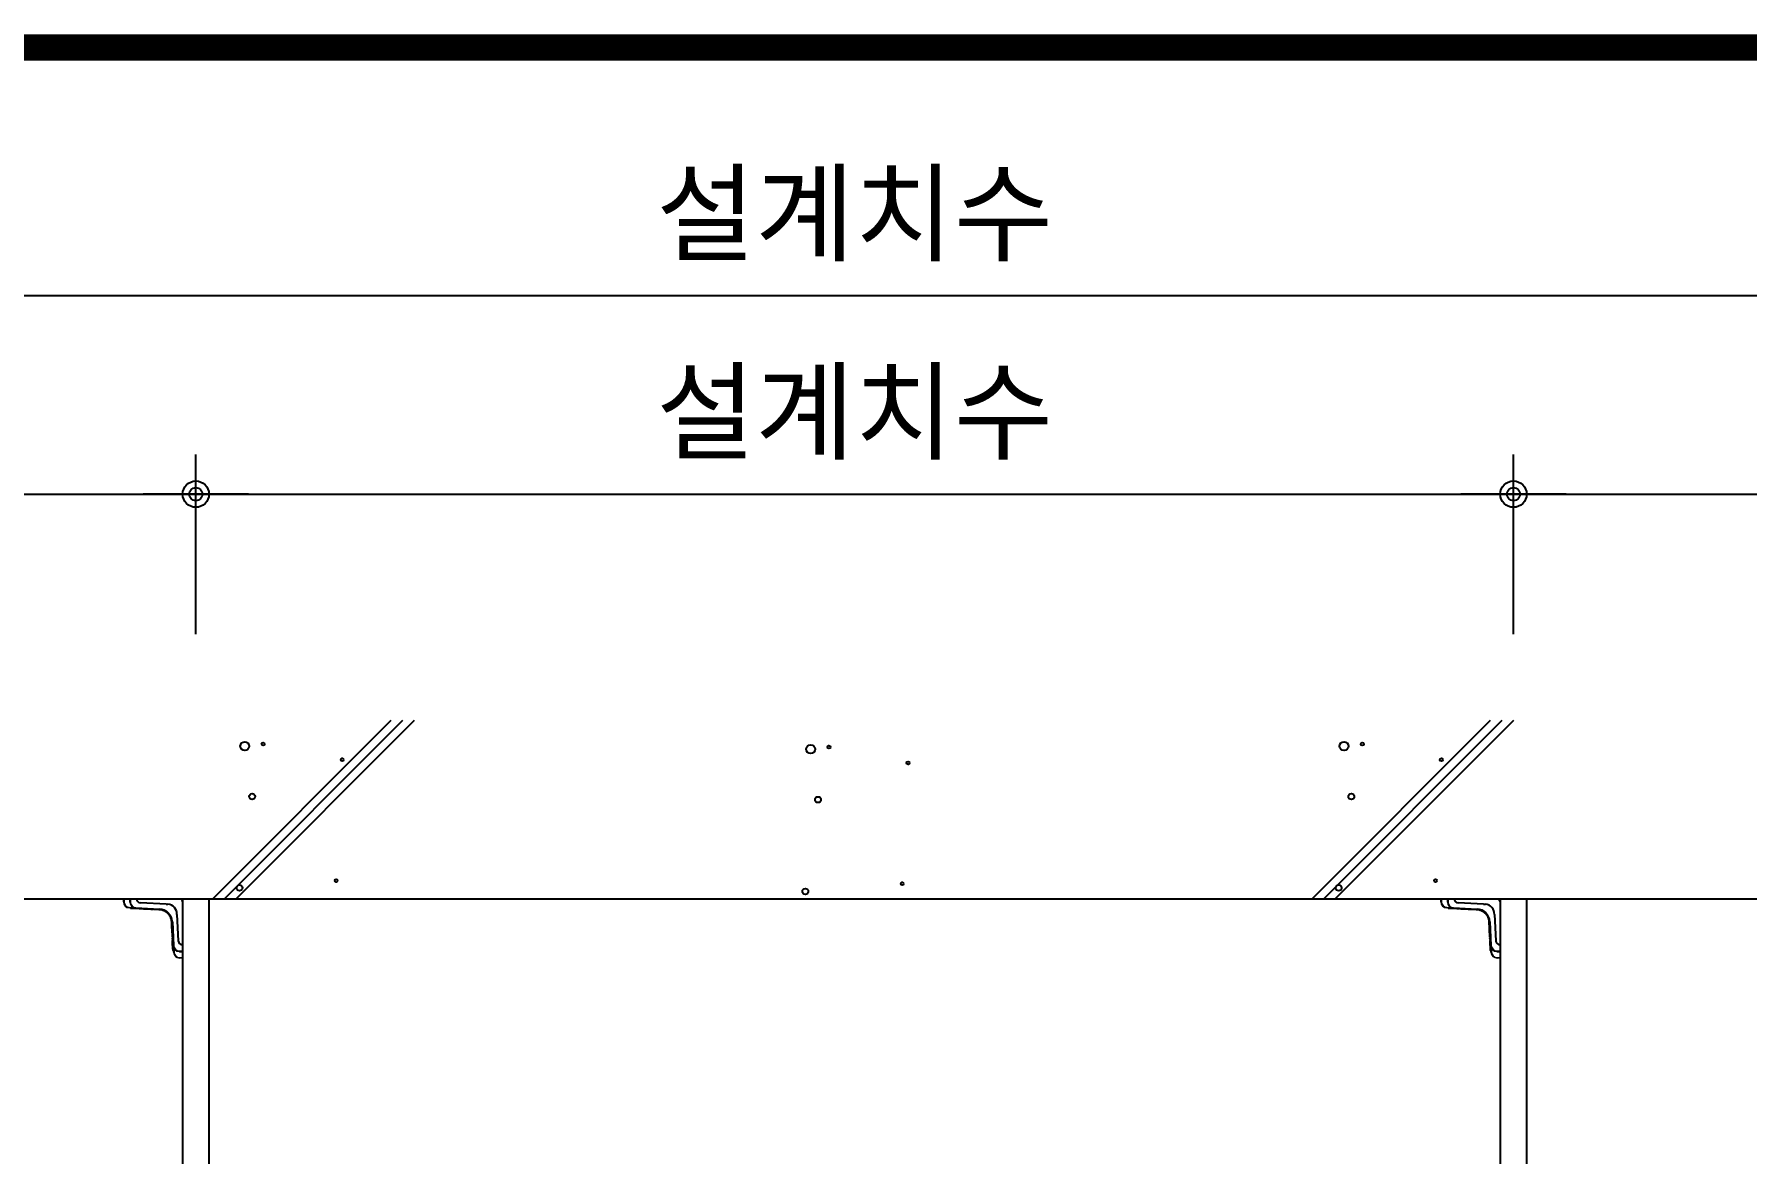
# Model space of a CAD drawing. Extents: x -256 to 8104, y -176 to 5714.
# Drawn here: x 3159 to 3809, y 3604 to 4029 of the extents above; entities that cross this region are included whole.
import ezdxf

# ---------------------------------------------------------------- set-up
doc = ezdxf.new("R2010")
doc.units = 0
doc.header["$LTSCALE"] = 30
doc.layers.get('0').update_dxf_attribs({"linetype": 'CONTINUOUS'})
doc.layers.get('DEFPOINTS').update_dxf_attribs({"linetype": 'CONTINUOUS'})
for name, color, linetype in [('0_toilet', 6, 'CONTINUOUS'), ('DIM', 7, 'CONTINUOUS'), ('경첩', 4, 'CONTINUOUS'), ('해치', 8, 'CONTINUOUS')]:
    doc.layers.add(name, color=color, linetype=linetype)
doc.styles.add('돋움', font='malgun.ttf')
doc.dimstyles.new('10', dxfattribs={"dimscale": 10, "dimtxt": 3, "dimasz": 1, "dimexe": 1.5, "dimexo": 2, "dimgap": 1, "dimtad": 1, "dimdec": 0, "dimlunit": 6, "dimtxsty": '돋움', "dimblk": 'DIMDOT', "dimcen": -1, "dimdle": 1.5, "dimclrt": 3, "dimazin": 3, "dimtfac": 1, "dimtdec": 0, "dimtix": 1, "dimtmove": 2, "dimatfit": 3, "dimldrblk": 'DIMDOT', "dimarcsym": 0})

# ---------------------------------------------------------------- blocks, each defined once
blk = doc.blocks.new('DIMDOT')
at = {"linetype": 'Continuous'}
blk.add_line((-2, 0), (2, 0), dxfattribs=at)
for radius in [0.5, 0.25]:
    blk.add_circle((0, 0), radius, dxfattribs=at)
blk = doc.blocks.new('*D454')
at = {"layer": 'DEFPOINTS', "color": 0}
for p in [(172408.8, 3981.72), (171908.8, 3908.59), (172408.8, 3908.59)]:
    blk.add_point(p, dxfattribs=at)
at = {"layer": 'DIM', "color": 0, "lineweight": -2, "ltscale": 10}
for p, q in [((171908.8, 3928.59), (171908.8, 3996.72)), ((172408.8, 3928.59), (172408.8, 3996.72)), ((171918.8, 3981.72), (172398.8, 3981.72))]:
    blk.add_line(p, q, dxfattribs=at)
at = {"layer": 'DIM', "color": 0, "lineweight": -2, "xscale": 10, "yscale": 10, "zscale": 10, "rotation": 180}
blk.add_blockref('DIMDOT', (171908.8, 3981.72), dxfattribs=at)
at = {"layer": 'DIM', "color": 0, "lineweight": -2, "xscale": 10, "yscale": 10, "zscale": 10}
blk.add_blockref('DIMDOT', (172408.8, 3981.72), dxfattribs=at)
at = {"layer": 'DIM', "color": 3, "insert": (172158.8, 4011.38), "char_height": 30, "attachment_point": 5, "style": '돋움'}
blk.add_mtext('설계치수', dxfattribs=at)
blk = doc.blocks.new('*D455')
at = {"layer": 'DEFPOINTS', "color": 0}
for p in [(172408.8, 4057.05), (170908.8, 3908.59), (172408.8, 3908.59)]:
    blk.add_point(p, dxfattribs=at)
at = {"layer": 'DIM', "color": 0, "lineweight": -2, "ltscale": 10}
for p, q in [((170908.8, 3928.59), (170908.8, 4072.05)), ((172408.8, 3928.59), (172408.8, 4072.05)), ((170918.8, 4057.05), (172398.8, 4057.05))]:
    blk.add_line(p, q, dxfattribs=at)
at = {"layer": 'DIM', "color": 0, "lineweight": -2, "xscale": 10, "yscale": 10, "zscale": 10, "rotation": 180}
blk.add_blockref('DIMDOT', (170908.8, 4057.05), dxfattribs=at)
at = {"layer": 'DIM', "color": 0, "lineweight": -2, "xscale": 10, "yscale": 10, "zscale": 10}
blk.add_blockref('DIMDOT', (172408.8, 4057.05), dxfattribs=at)
at = {"layer": 'DIM', "color": 3, "insert": (171658.8, 4086.71), "char_height": 30, "attachment_point": 5, "style": '돋움'}
blk.add_mtext('설계치수', dxfattribs=at)
blk = doc.blocks.new('*D456')
at = {"layer": 'DEFPOINTS', "color": 0}
for p in [(171908.8, 3981.72), (171408.8, 3908.59), (171908.8, 3908.59)]:
    blk.add_point(p, dxfattribs=at)
at = {"layer": 'DIM', "color": 0, "lineweight": -2, "ltscale": 10}
for p, q in [((171408.8, 3928.59), (171408.8, 3996.72)), ((171908.8, 3928.59), (171908.8, 3996.72)), ((171418.8, 3981.72), (171898.8, 3981.72))]:
    blk.add_line(p, q, dxfattribs=at)
at = {"layer": 'DIM', "color": 0, "lineweight": -2, "xscale": 10, "yscale": 10, "zscale": 10, "rotation": 180}
blk.add_blockref('DIMDOT', (171408.8, 3981.72), dxfattribs=at)
at = {"layer": 'DIM', "color": 0, "lineweight": -2, "xscale": 10, "yscale": 10, "zscale": 10}
blk.add_blockref('DIMDOT', (171908.8, 3981.72), dxfattribs=at)
at = {"layer": 'DIM', "color": 3, "insert": (171658.8, 4011.38), "char_height": 30, "attachment_point": 5, "style": '돋움'}
blk.add_mtext('설계치수', dxfattribs=at)
blk = doc.blocks.new('*D457')
at = {"layer": 'DEFPOINTS', "color": 0}
for p in [(171408.8, 3981.72), (170908.8, 3908.59), (171408.8, 3908.59)]:
    blk.add_point(p, dxfattribs=at)
at = {"layer": 'DIM', "color": 0, "lineweight": -2, "ltscale": 10}
for p, q in [((170908.8, 3928.59), (170908.8, 3996.72)), ((171408.8, 3928.59), (171408.8, 3996.72)), ((170918.8, 3981.72), (171398.8, 3981.72))]:
    blk.add_line(p, q, dxfattribs=at)
at = {"layer": 'DIM', "color": 0, "lineweight": -2, "xscale": 10, "yscale": 10, "zscale": 10, "rotation": 180}
blk.add_blockref('DIMDOT', (170908.8, 3981.72), dxfattribs=at)
at = {"layer": 'DIM', "color": 0, "lineweight": -2, "xscale": 10, "yscale": 10, "zscale": 10}
blk.add_blockref('DIMDOT', (171408.8, 3981.72), dxfattribs=at)
at = {"layer": 'DIM', "color": 3, "insert": (171158.8, 4011.38), "char_height": 30, "attachment_point": 5, "style": '돋움'}
blk.add_mtext('설계치수', dxfattribs=at)
blk = doc.blocks.new('DESIGN-17', base_point=(168188.57, 127.1))
blk.add_line((170908.8, 3828.15), (172408.8, 3828.15))
at = {"color": 4}
for p, q in [((171397.53, 3826.07), (171387.81, 3826.66)), ((171397.53, 3826.07), (171398.2, 3826.07)), ((171401.61, 3822.21), (171402.12, 3812.17)), ((171897.48, 3826.07), (171887.76, 3826.66)), ((171897.48, 3826.07), (171898.15, 3826.07)), ((171901.56, 3822.21), (171902.07, 3812.17))]:
    blk.add_line(p, q, dxfattribs=at)
at = {"color": 8, "const_width": 10}
blk.add_lwpolyline([(170672.72, 4151.26), (174020.55, 4151.26)], dxfattribs=at)
at = {"color": 4}
for centre, radius, start, end in [((171387.9, 3828.26), 1.61, 184.02269, 266.84997), ((171887.85, 3828.26), 1.61, 184.02269, 266.84997), ((171397.96, 3822.42), 3.66, 356.64811, 86.2207), ((171897.91, 3822.42), 3.66, 356.64811, 86.2207), ((171403.76, 3812.35), 1.65, 186.1664, 269.59836), ((171903.71, 3812.35), 1.65, 186.1664, 269.59836)]:
    blk.add_arc(centre, radius, start, end, dxfattribs=at)
at = {"layer": '0_toilet'}
for p, q in [((171403.8, 3828.15), (171403.8, 3103.15)), ((171413.8, 3828.15), (171413.8, 3103.15)), ((171903.75, 3828.15), (171903.75, 3103.15)), ((171913.85, 3103.14), (171913.85, 3828.14))]:
    blk.add_line(p, q, dxfattribs=at)
at = {"layer": '경첩', "color": 4, "linetype": 'Continuous', "lineweight": 15}
for p, q in [((171381.3, 3827.01), (171381.3, 3828.15)), ((171381.3, 3828.15), (171381.55, 3828.15)), ((171381.55, 3828.15), (171381.55, 3827.01)), ((171381.55, 3828.15), (171383.7, 3828.15)), ((171383.7, 3828.15), (171383.7, 3826.9)), ((171383.8, 3826.89), (171383.8, 3828.15)), ((171383.8, 3828.15), (171384.05, 3828.15)), ((171384.05, 3828.15), (171384.05, 3826.89)), ((171402.3, 3828.15), (171384.05, 3828.15)), ((171881.25, 3827.01), (171881.25, 3828.15)), ((171881.25, 3828.15), (171881.5, 3828.15)), ((171881.5, 3828.15), (171881.5, 3827.01)), ((171881.5, 3828.15), (171883.65, 3828.15)), ((171883.65, 3828.15), (171883.65, 3826.9)), ((171883.75, 3826.89), (171883.75, 3828.15)), ((171883.75, 3828.15), (171884, 3828.15)), ((171884, 3828.15), (171884, 3826.89)), ((171902.25, 3828.15), (171884, 3828.15)), ((171381.55, 3827.01), (171381.3, 3827.01)), ((171386.04, 3824.55), (171383.54, 3824.66)), ((171383.55, 3824.91), (171385, 3824.85)), ((171383.7, 3826.9), (171383.8, 3826.9)), ((171383.8, 3826.89), (171384.05, 3826.89)), ((171384.03, 3824.47), (171384.19, 3824.63)), ((171384.03, 3824.47), (171384.12, 3824.39)), ((171387.33, 3824.23), (171384.12, 3824.39)), ((171395.01, 3824.12), (171386.04, 3824.55)), ((171386.05, 3824.8), (171395.02, 3824.37)), ((171387.33, 3824.23), (171387.57, 3824.47)), ((171388.01, 3824.2), (171388.25, 3824.44)), ((171388.35, 3824.19), (171388.58, 3824.43)), ((171389.02, 3824.15), (171389.26, 3824.39)), ((171391.72, 3824.03), (171389.02, 3824.15)), ((171391.72, 3824.03), (171391.96, 3824.27)), ((171392.4, 3824), (171392.64, 3824.23)), ((171392.73, 3823.98), (171392.97, 3824.22)), ((171393.41, 3823.95), (171393.65, 3824.19)), ((171394.76, 3823.88), (171393.41, 3823.95)), ((171394.76, 3823.88), (171395, 3824.12)), ((171395, 3823.87), (171394.76, 3823.88)), ((171396.01, 3823.72), (171396.21, 3823.92)), ((171396.54, 3823.54), (171396.73, 3823.73)), ((171396.78, 3823.43), (171396.97, 3823.62)), ((171397.24, 3823.19), (171397.43, 3823.37)), ((171397.46, 3823.05), (171397.64, 3823.23)), ((171398.55, 3822.02), (171398.73, 3822.19)), ((171398.7, 3821.81), (171398.88, 3821.99)), ((171398.96, 3821.37), (171399.15, 3821.56)), ((171399.08, 3821.14), (171399.27, 3821.32)), ((171403.8, 3808.4), (171403.8, 3826.65)), ((171881.5, 3827.01), (171881.25, 3827.01)), ((171885.99, 3824.55), (171883.49, 3824.66)), ((171883.5, 3824.91), (171884.95, 3824.85)), ((171883.65, 3826.9), (171883.75, 3826.9)), ((171883.75, 3826.89), (171884, 3826.89)), ((171883.98, 3824.47), (171884.14, 3824.63)), ((171883.98, 3824.47), (171884.07, 3824.39)), ((171887.28, 3824.23), (171884.07, 3824.39)), ((171894.96, 3824.12), (171885.99, 3824.55)), ((171886, 3824.8), (171894.97, 3824.37)), ((171887.28, 3824.23), (171887.52, 3824.47)), ((171887.96, 3824.2), (171888.2, 3824.44)), ((171888.3, 3824.19), (171888.53, 3824.43)), ((171888.97, 3824.15), (171889.21, 3824.39)), ((171891.67, 3824.03), (171888.97, 3824.15)), ((171891.67, 3824.03), (171891.91, 3824.27)), ((171892.35, 3824), (171892.59, 3824.23)), ((171892.68, 3823.98), (171892.92, 3824.22)), ((171893.36, 3823.95), (171893.6, 3824.19)), ((171894.71, 3823.88), (171893.36, 3823.95)), ((171894.71, 3823.88), (171894.95, 3824.12)), ((171894.95, 3823.87), (171894.71, 3823.88)), ((171895.96, 3823.72), (171896.16, 3823.92)), ((171896.49, 3823.54), (171896.68, 3823.73)), ((171896.73, 3823.43), (171896.92, 3823.62)), ((171897.19, 3823.19), (171897.38, 3823.37)), ((171897.41, 3823.05), (171897.59, 3823.23)), ((171898.5, 3822.02), (171898.68, 3822.19)), ((171898.65, 3821.81), (171898.83, 3821.99)), ((171898.91, 3821.37), (171899.1, 3821.56)), ((171899.03, 3821.14), (171899.22, 3821.32)), ((171903.75, 3808.4), (171903.75, 3826.65)), ((171399.25, 3820.73), (171399.44, 3820.93)), ((171399.6, 3820.42), (171399.4, 3820.21)), ((171399.4, 3820.21), (171399.61, 3820.42)), ((171399.47, 3819.84), (171399.69, 3820.06)), ((171399.5, 3819.62), (171399.73, 3819.84)), ((171399.55, 3818.7), (171399.52, 3819.35)), ((171399.55, 3818.7), (171399.79, 3818.94)), ((171399.56, 3818.6), (171399.55, 3818.7)), ((171399.56, 3818.6), (171399.8, 3818.84)), ((171399.57, 3818.27), (171399.56, 3818.6)), ((171399.57, 3818.27), (171399.81, 3818.51)), ((171399.58, 3818.17), (171399.57, 3818.27)), ((171399.58, 3818.17), (171399.82, 3818.41)), ((171399.62, 3817.25), (171399.58, 3818.17)), ((171399.62, 3817.25), (171399.86, 3817.49)), ((171399.63, 3817.01), (171399.87, 3817.25)), ((171399.65, 3816.59), (171399.63, 3817.01)), ((171399.65, 3816.59), (171399.89, 3816.83)), ((171399.65, 3816.58), (171399.89, 3816.82)), ((171399.79, 3813.71), (171399.65, 3816.58)), ((171400.19, 3810.39), (171399.77, 3819.36)), ((171400.02, 3819.38), (171400.44, 3810.4)), ((171899.2, 3820.73), (171899.39, 3820.93)), ((171899.55, 3820.42), (171899.35, 3820.21)), ((171899.35, 3820.21), (171899.56, 3820.42)), ((171899.42, 3819.84), (171899.64, 3820.06)), ((171899.45, 3819.62), (171899.68, 3819.84)), ((171899.5, 3818.7), (171899.47, 3819.35)), ((171899.5, 3818.7), (171899.74, 3818.94)), ((171899.51, 3818.6), (171899.5, 3818.7)), ((171899.51, 3818.6), (171899.75, 3818.84)), ((171899.52, 3818.27), (171899.51, 3818.6)), ((171899.52, 3818.27), (171899.76, 3818.51)), ((171899.53, 3818.17), (171899.52, 3818.27)), ((171899.53, 3818.17), (171899.77, 3818.41)), ((171899.57, 3817.25), (171899.53, 3818.17)), ((171899.57, 3817.25), (171899.81, 3817.49)), ((171899.58, 3817.01), (171899.82, 3817.25)), ((171899.6, 3816.59), (171899.58, 3817.01)), ((171899.6, 3816.59), (171899.84, 3816.83)), ((171899.6, 3816.58), (171899.84, 3816.82)), ((171899.74, 3813.71), (171899.6, 3816.58)), ((171900.14, 3810.39), (171899.72, 3819.36)), ((171899.97, 3819.38), (171900.39, 3810.4)), ((171399.79, 3813.71), (171400.03, 3813.95)), ((171399.8, 3813.37), (171400.04, 3813.61)), ((171399.84, 3812.7), (171399.8, 3813.37)), ((171399.84, 3812.7), (171400.07, 3812.94)), ((171399.85, 3812.36), (171400.09, 3812.6)), ((171399.88, 3811.68), (171400.12, 3811.92)), ((171400.01, 3808.98), (171399.88, 3811.68)), ((171400.01, 3808.98), (171400.25, 3809.22)), ((171400.12, 3808.39), (171400.28, 3808.55)), ((171400.31, 3807.89), (171400.19, 3810.39)), ((171400.49, 3809.35), (171400.56, 3807.9)), ((171402.54, 3808.4), (171403.8, 3808.4)), ((171402.54, 3808.15), (171402.54, 3808.4)), ((171403.8, 3808.15), (171402.54, 3808.15)), ((171402.55, 3808.15), (171402.55, 3808.05)), ((171402.55, 3808.05), (171403.8, 3808.05)), ((171403.8, 3808.4), (171403.8, 3808.15)), ((171403.8, 3808.05), (171403.8, 3805.9)), ((171899.74, 3813.71), (171899.98, 3813.95)), ((171899.75, 3813.37), (171899.99, 3813.61)), ((171899.79, 3812.7), (171899.75, 3813.37)), ((171899.79, 3812.7), (171900.02, 3812.94)), ((171899.8, 3812.36), (171900.04, 3812.6)), ((171899.83, 3811.68), (171900.07, 3811.92)), ((171899.96, 3808.98), (171899.83, 3811.68)), ((171899.96, 3808.98), (171900.2, 3809.22)), ((171900.07, 3808.39), (171900.23, 3808.55)), ((171900.26, 3807.89), (171900.14, 3810.39)), ((171900.44, 3809.35), (171900.51, 3807.9)), ((171902.49, 3808.4), (171903.75, 3808.4)), ((171902.49, 3808.15), (171902.49, 3808.4)), ((171903.75, 3808.15), (171902.49, 3808.15)), ((171902.5, 3808.15), (171902.5, 3808.05)), ((171902.5, 3808.05), (171903.75, 3808.05)), ((171903.75, 3808.4), (171903.75, 3808.15)), ((171903.75, 3808.05), (171903.75, 3805.9)), ((171402.66, 3805.9), (171403.8, 3805.9)), ((171402.66, 3805.9), (171402.66, 3805.65)), ((171403.8, 3805.65), (171402.66, 3805.65)), ((171403.8, 3805.9), (171403.8, 3805.65)), ((171902.61, 3805.9), (171903.75, 3805.9)), ((171902.61, 3805.9), (171902.61, 3805.65)), ((171903.75, 3805.65), (171902.61, 3805.65)), ((171903.75, 3805.9), (171903.75, 3805.65))]:
    blk.add_line(p, q, dxfattribs=at)
at = {"layer": '경첩', "color": 4, "linetype": 'Continuous', "lineweight": 15, "flags": 128}
for points in [[(171383.55, 3824.91), (171383.55, 3824.86), (171383.55, 3824.82), (171383.54, 3824.77), (171383.54, 3824.74), (171383.54, 3824.71), (171383.54, 3824.68), (171383.54, 3824.67), (171383.54, 3824.66)], [(171386.04, 3824.55), (171386.04, 3824.55), (171386.04, 3824.56), (171386.04, 3824.59), (171386.04, 3824.62), (171386.04, 3824.66), (171386.05, 3824.7), (171386.05, 3824.75), (171386.05, 3824.8)], [(171388.01, 3824.2), (171387.99, 3824.2), (171387.96, 3824.21), (171387.89, 3824.21), (171387.81, 3824.21), (171387.71, 3824.22), (171387.59, 3824.22), (171387.46, 3824.23), (171387.33, 3824.23)], [(171389.02, 3824.15), (171388.9, 3824.16), (171388.79, 3824.17), (171388.68, 3824.17), (171388.59, 3824.18), (171388.5, 3824.18), (171388.44, 3824.18), (171388.39, 3824.18), (171388.36, 3824.19), (171388.35, 3824.19)], [(171392.4, 3824), (171392.38, 3824), (171392.35, 3824), (171392.28, 3824), (171392.2, 3824.01), (171392.1, 3824.01), (171391.98, 3824.02), (171391.85, 3824.02), (171391.72, 3824.03)], [(171393.41, 3823.95), (171393.28, 3823.95), (171393.15, 3823.96), (171393.03, 3823.97), (171392.93, 3823.97), (171392.85, 3823.97), (171392.79, 3823.98), (171392.75, 3823.98), (171392.73, 3823.98)], [(171395.01, 3824.12), (171395.01, 3824.13), (171395.01, 3824.14), (171395.01, 3824.16), (171395.02, 3824.2), (171395.02, 3824.23), (171395.02, 3824.28), (171395.02, 3824.32), (171395.02, 3824.37)], [(171883.5, 3824.91), (171883.5, 3824.86), (171883.5, 3824.82), (171883.49, 3824.77), (171883.49, 3824.74), (171883.49, 3824.71), (171883.49, 3824.68), (171883.49, 3824.67), (171883.49, 3824.66)], [(171885.99, 3824.55), (171885.99, 3824.55), (171885.99, 3824.56), (171885.99, 3824.59), (171885.99, 3824.62), (171885.99, 3824.66), (171886, 3824.7), (171886, 3824.75), (171886, 3824.8)], [(171887.96, 3824.2), (171887.94, 3824.2), (171887.91, 3824.21), (171887.84, 3824.21), (171887.76, 3824.21), (171887.66, 3824.22), (171887.54, 3824.22), (171887.41, 3824.23), (171887.28, 3824.23)], [(171888.97, 3824.15), (171888.85, 3824.16), (171888.74, 3824.17), (171888.63, 3824.17), (171888.54, 3824.18), (171888.45, 3824.18), (171888.39, 3824.18), (171888.34, 3824.18), (171888.31, 3824.19), (171888.3, 3824.19)], [(171892.35, 3824), (171892.33, 3824), (171892.3, 3824), (171892.23, 3824), (171892.15, 3824.01), (171892.05, 3824.01), (171891.93, 3824.02), (171891.8, 3824.02), (171891.67, 3824.03)], [(171893.36, 3823.95), (171893.23, 3823.95), (171893.1, 3823.96), (171892.98, 3823.97), (171892.88, 3823.97), (171892.8, 3823.97), (171892.74, 3823.98), (171892.7, 3823.98), (171892.68, 3823.98)], [(171894.96, 3824.12), (171894.96, 3824.13), (171894.96, 3824.14), (171894.96, 3824.16), (171894.97, 3824.2), (171894.97, 3824.23), (171894.97, 3824.28), (171894.97, 3824.32), (171894.97, 3824.37)], [(171399.4, 3820.21), (171399.4, 3820.21), (171399.4, 3820.21)], [(171399.5, 3819.62), (171399.48, 3819.78), (171399.47, 3819.84)], [(171399.63, 3817.01), (171399.63, 3817.08), (171399.63, 3817.16), (171399.62, 3817.25)], [(171399.65, 3816.58), (171399.65, 3816.58), (171399.65, 3816.59)], [(171399.77, 3819.36), (171399.78, 3819.36), (171399.79, 3819.36), (171399.81, 3819.37), (171399.84, 3819.37), (171399.88, 3819.37), (171399.93, 3819.37), (171399.97, 3819.37), (171400.02, 3819.38)], [(171899.35, 3820.21), (171899.35, 3820.21), (171899.35, 3820.21)], [(171899.45, 3819.62), (171899.43, 3819.78), (171899.42, 3819.84)], [(171899.58, 3817.01), (171899.58, 3817.08), (171899.58, 3817.16), (171899.57, 3817.25)], [(171899.6, 3816.58), (171899.6, 3816.58), (171899.6, 3816.59)], [(171899.72, 3819.36), (171899.73, 3819.36), (171899.74, 3819.36), (171899.76, 3819.37), (171899.79, 3819.37), (171899.83, 3819.37), (171899.88, 3819.37), (171899.92, 3819.37), (171899.97, 3819.38)], [(171399.88, 3811.68), (171399.88, 3811.82), (171399.87, 3811.94), (171399.87, 3812.06), (171399.86, 3812.16), (171399.86, 3812.24), (171399.85, 3812.31), (171399.85, 3812.35), (171399.85, 3812.36)], [(171400.03, 3808.47), (171400.03, 3808.58), (171400.02, 3808.7), (171400.02, 3808.84), (171400.01, 3808.98)], [(171400.03, 3808.47), (171400.05, 3808.45), (171400.07, 3808.43), (171400.09, 3808.42), (171400.1, 3808.41), (171400.11, 3808.4), (171400.12, 3808.39), (171400.12, 3808.39), (171400.12, 3808.39)], [(171400.19, 3810.39), (171400.2, 3810.39), (171400.21, 3810.39), (171400.24, 3810.39), (171400.27, 3810.39), (171400.31, 3810.4), (171400.35, 3810.4), (171400.4, 3810.4), (171400.44, 3810.4)], [(171899.83, 3811.68), (171899.83, 3811.82), (171899.82, 3811.94), (171899.82, 3812.06), (171899.81, 3812.16), (171899.81, 3812.24), (171899.8, 3812.31), (171899.8, 3812.35), (171899.8, 3812.36)], [(171899.98, 3808.47), (171899.98, 3808.58), (171899.97, 3808.7), (171899.97, 3808.84), (171899.96, 3808.98)], [(171899.98, 3808.47), (171900, 3808.45), (171900.02, 3808.43), (171900.04, 3808.42), (171900.05, 3808.41), (171900.06, 3808.4), (171900.07, 3808.39), (171900.07, 3808.39), (171900.07, 3808.39)], [(171900.14, 3810.39), (171900.15, 3810.39), (171900.16, 3810.39), (171900.19, 3810.39), (171900.22, 3810.39), (171900.26, 3810.4), (171900.3, 3810.4), (171900.35, 3810.4), (171900.39, 3810.4)], [(171400.56, 3807.9), (171400.51, 3807.9), (171400.47, 3807.9), (171400.42, 3807.9), (171400.39, 3807.89), (171400.35, 3807.89), (171400.33, 3807.89), (171400.32, 3807.89), (171400.31, 3807.89)], [(171900.51, 3807.9), (171900.46, 3807.9), (171900.42, 3807.9), (171900.37, 3807.9), (171900.34, 3807.89), (171900.3, 3807.89), (171900.28, 3807.89), (171900.27, 3807.89), (171900.26, 3807.89)]]:
    blk.add_lwpolyline(points, dxfattribs=at)
at = {"layer": '경첩', "color": 4, "linetype": 'Continuous', "lineweight": 15}
for centre, radius, start, end in [((171402.3, 3826.65), 1.5, 0, 90), ((171902.25, 3826.65), 1.5, 0, 90), ((171383.65, 3827.01), 2.35, 180, 267.30166), ((171383.65, 3827.01), 2.1, 180, 267.30166), ((171386.15, 3826.89), 2.35, 180, 267.30166), ((171386.15, 3826.89), 2.1, 180, 267.30166), ((171394.78, 3819.13), 4.75, 75, 87.30166), ((171394.78, 3819.13), 5, 2.69834, 87.30166), ((171394.78, 3819.13), 5.25, 2.69834, 87.30166), ((171394.78, 3819.13), 4.75, 68.24939, 75.00018), ((171394.78, 3819.13), 4.75, 58.70023, 65.00519), ((171394.78, 3819.13), 4.75, 55.61419, 58.70089), ((171394.78, 3819.13), 4.75, 37.43916, 55.61511), ((171394.78, 3819.13), 4.75, 34.38551, 37.43877), ((171394.78, 3819.13), 4.75, 28.17355, 34.38489), ((171394.78, 3819.13), 4.75, 19.76602, 24.99481), ((171883.6, 3827.01), 2.35, 180, 267.30166), ((171883.6, 3827.01), 2.1, 180, 267.30166), ((171886.1, 3826.89), 2.35, 180, 267.30166), ((171886.1, 3826.89), 2.1, 180, 267.30166), ((171894.73, 3819.13), 4.75, 75, 87.30166), ((171894.73, 3819.13), 5, 2.69834, 87.30166), ((171894.73, 3819.13), 5.25, 2.69834, 87.30166), ((171894.73, 3819.13), 4.75, 68.24939, 75.00018), ((171894.73, 3819.13), 4.75, 58.70023, 65.00519), ((171894.73, 3819.13), 4.75, 55.61419, 58.70089), ((171894.73, 3819.13), 4.75, 37.43916, 55.61511), ((171894.73, 3819.13), 4.75, 34.38551, 37.43877), ((171894.73, 3819.13), 4.75, 28.17355, 34.38489), ((171894.73, 3819.13), 4.75, 19.76602, 24.99481), ((171394.78, 3819.13), 4.75, 13.24314, 19.76602), ((171394.78, 3819.13), 4.75, 8.6056, 13.16233), ((171394.78, 3819.13), 4.75, 2.69834, 5.90882), ((171894.73, 3819.13), 4.75, 13.24314, 19.76602), ((171894.73, 3819.13), 4.75, 8.6056, 13.16233), ((171894.73, 3819.13), 4.75, 2.69834, 5.90882), ((171402.54, 3810.5), 2.35, 182.69834, 270), ((171402.54, 3810.5), 2.1, 182.69834, 270), ((171902.49, 3810.5), 2.35, 182.69834, 270), ((171902.49, 3810.5), 2.1, 182.69834, 270), ((171402.66, 3808), 2.35, 182.69834, 270), ((171402.66, 3808), 2.1, 182.69834, 270), ((171902.61, 3808), 2.35, 182.69834, 270), ((171902.61, 3808), 2.1, 182.69834, 270)]:
    blk.add_arc(centre, radius, start, end, dxfattribs=at)
at = {"layer": '해치'}
for p, q in [((171415.26, 3828.15), (171482.99, 3895.89)), ((171424.08, 3828.15), (171491.82, 3895.89)), ((171832.38, 3828.15), (171900.12, 3895.89)), ((171841.2, 3828.15), (171908.94, 3895.89))]:
    blk.add_line(p, q, dxfattribs=at)
at = {"layer": '해치', "color": 2}
for p, q in [((171419.67, 3828.15), (171487.41, 3895.89)), ((171836.79, 3828.15), (171904.53, 3895.89))]:
    blk.add_line(p, q, dxfattribs=at)
at = {"layer": '해치'}
for centre, radius in [((171427.37, 3886.1), 1.68), ((171434.32, 3886.89), 0.56), ((171642.11, 3884.92), 1.68), ((171649.06, 3885.71), 0.56), ((171844.5, 3886.1), 1.68), ((171851.44, 3886.89), 0.56), ((171464.32, 3880.92), 0.56), ((171679.06, 3879.74), 0.56), ((171881.44, 3880.92), 0.56), ((171430.17, 3866.94), 1.12), ((171644.91, 3865.76), 1.12), ((171847.29, 3866.94), 1.12), ((171462.08, 3835.05), 0.559), ((171676.82, 3833.87), 0.559), ((171879.2, 3835.05), 0.559), ((171425.36, 3832.27), 1.12), ((171640.1, 3830.94), 1.12), ((171842.49, 3832.27), 1.12)]:
    blk.add_circle(centre, radius, dxfattribs=at)
at = {"layer": 'DIM', "ltscale": 10}
for base, p1, p2, picture, middle in [((172408.8, 4057.05), (170908.8, 3908.59), (172408.8, 3908.59), '*D455', (171658.8, 4086.71)), ((171408.8, 3981.72), (170908.8, 3908.59), (171408.8, 3908.59), '*D457', (171158.8, 4011.38)), ((171908.8, 3981.72), (171408.8, 3908.59), (171908.8, 3908.59), '*D456', (171658.8, 4011.38)), ((172408.8, 3981.72), (171908.8, 3908.59), (172408.8, 3908.59), '*D454', (172158.8, 4011.38))]:
    dim = blk.add_linear_dim(base=base, p1=p1, p2=p2, text='설계치수', dimstyle='10', override={"dimtxsty": '돋움'}, dxfattribs=at)
    dim.commit()
    dim.dimension.update_dxf_attribs({"geometry": picture, "text_midpoint": middle})

msp = doc.modelspace()

# ---------------------------------------------------------------- block references
msp.add_blockref('DESIGN-17', (0, 0))

doc.saveas('drawing.dxf')
